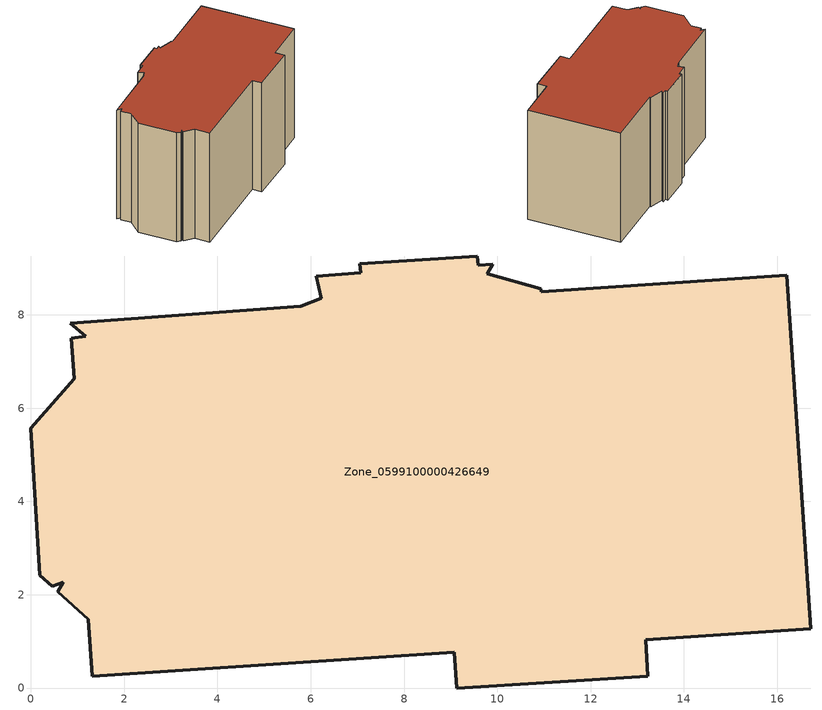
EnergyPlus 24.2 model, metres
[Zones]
Zone_0599100000426649
 floor ground (C_G): 13.18,1.04 13.23,0.26 9.13,0 9.08,0.77 1.31,0.25 1.23,1.47 0.58,2.06 0.7,2.27 0.45,2.18 0.19,2.41 0,5.57 0.93,6.63 0.86,7.5 1.17,7.54 0.85,7.82 5.79,8.18 6.23,8.35 6.11,8.83 7.07,8.9 7.05,9.1 9.57,9.26 9.59,9.06 9.9,9.08 9.79,8.88 10.93,8.56 10.94,8.49 16.2,8.85 16.72,1.27 z0
 wall outside (C_F): 7.07,8.9 6.11,8.83 6.23,8.35 5.79,8.18 0.85,7.82 1.17,7.54 0.86,7.5 0.93,6.63 0,5.57 0.19,2.41 0.45,2.18 0.7,2.27 0.58,2.06 1.23,1.47 1.31,0.25 9.08,0.77 9.13,0 13.23,0.26 13.18,1.04 16.72,1.27 16.2,8.85 10.94,8.49 10.93,8.56 9.79,8.88 9.9,9.08 9.59,9.06 9.57,9.26 7.05,9.1 7.07,8.9 z0:9.67
 roof outside (C_R): 5.79,8.18 0.85,7.82 1.17,7.54 0.86,7.5 0.93,6.63 0,5.57 0.19,2.41 0.45,2.18 0.7,2.27 0.58,2.06 1.23,1.47 1.31,0.25 9.08,0.77 9.13,0 13.23,0.26 13.18,1.04 16.72,1.27 16.2,8.85 10.94,8.49 10.93,8.56 9.79,8.88 9.9,9.08 9.59,9.06 9.57,9.26 7.05,9.1 7.07,8.9 6.11,8.83 6.23,8.35 z9.67
[BUILDING]
Pand.0599100000426649: North Axis=0; Terrain=City; Loads Convergence Tolerance Value=0.04; Temperature Convergence Tolerance Value=0.4; Solar Distribution=FullExterior; Maximum Number of Warmup Days=25; Minimum Number of Warmup Days=1
[Site:Location]
Rotterdam.The.Hague.AP_ZH_NLD Design_Conditions: Latitude=51.96; Longitude=4.45; Time Zone=1; Elevation=-4.5
[SITE:GROUNDTEMPERATURE:BUILDINGSURFACE]
18, 18, 18, 18, 18, 18, 18, 18, 18, 18, 18, 18
[MATERIAL] Thermal Absorptance=0.9; Solar Absorptance=0.7; Visible Absorptance=0.7
Name | Roughness | Thickness | Conductivity | Density | Specific Heat
G.D.2006-2014 | MediumSmooth | 0.15 | 0.06 | 540 | 1210
F.D.2006-2014 | Rough | 0.3 | 0.12 | 1920 | 840
R.D.2006-2014 | MediumRough | 0.2 | 0.08 | 1500 | 1000
[CONSTRUCTION]
C_G: G.D.2006-2014
C_F: F.D.2006-2014
C_R: R.D.2006-2014
[ZONE]
Zone_0599100000426649: Type=1; Multiplier=1; Ceiling Height=Autocalculate; Volume=Autocalculate; Floor Area=autocalculate; Part of Total Floor Area=Yes
[ZONEINFILTRATION:DESIGNFLOWRATE]
Infil_Zone_0599100000426649: Zone or ZoneList or Space or SpaceList=Zone_0599100000426649; Schedule=AlwaysOn; Design Flow Rate Calculation Method=Flow/Area; Flow Rate per Floor Area=0.0021; Constant Term Coefficient=1; Temperature Term Coefficient=0; Velocity Term Coefficient=0; Velocity Squared Term Coefficient=0
[HVACTEMPLATE:ZONE:IDEALLOADSAIRSYSTEM]
Zone_0599100000426649: Maximum Heating Supply Air Temperature=50; Minimum Cooling Supply Air Temperature=13; Maximum Heating Supply Air Humidity Ratio=0.0156; Minimum Cooling Supply Air Humidity Ratio=0.0077; Heating Limit=NoLimit; Cooling Limit=NoLimit; Dehumidification Control Type=ConstantSensibleHeatRatio; Cooling Sensible Heat Ratio=0.7; Dehumidification Setpoint=60; Humidification Control Type=None; Humidification Setpoint=30; Outdoor Air Method=None; Outdoor Air Flow Rate per Person=0.00944; Outdoor Air Flow Rate per Zone Floor Area=0; Outdoor Air Flow Rate per Zone=0; Demand Controlled Ventilation Type=None; Outdoor Air Economizer Type=NoEconomizer; Heat Recovery Type=None; Sensible Heat Recovery Effectiveness=0.7; Latent Heat Recovery Effectiveness=0.65
[ZONECONTROL:THERMOSTAT]
ThermostatControl_Zone_0599100000426649: Zone or ZoneList=Zone_0599100000426649; Control Type Schedule=DualSetpointControlType; Control 1=Thermostat_Zone_0599100000426649; Temperature Difference Between Cutout And Setpoint=0
[THERMOSTATSETPOINT:DUALSETPOINT]
Thermostat_Zone_0599100000426649: Heating Setpoint Temperature Schedule=HeatingSetpoint_Zone_0599100000426649; Cooling Setpoint Temperature Schedule=CoolingSetpoint_Zone_0599100000426649
[SCHEDULE:COMPACT]
HeatingSetpoint_Zone_0599100000426649: Through: 12/31, For: AllDays, Until: 24:00, 21
CoolingSetpoint_Zone_0599100000426649: Through: 12/31, For: AllDays, Until: 24:00, 24
DualSetpointControlType: Through: 12/31, For: AllDays, Until: 24:00, 4
AlwaysOn: Through: 12/31, For: AllDays, Until: 24:00, 1
